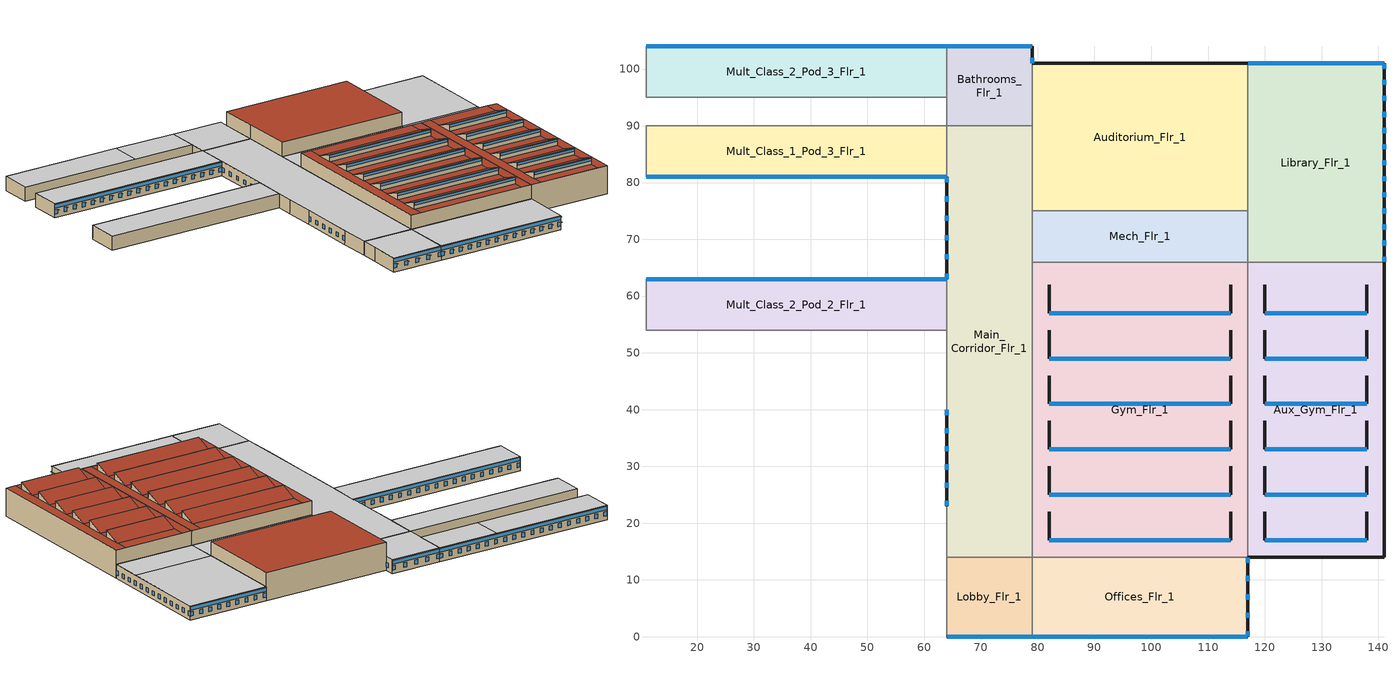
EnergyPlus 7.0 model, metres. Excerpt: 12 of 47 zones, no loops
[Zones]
Mult_Class_2_Pod_2_Flr_1
 floor ground (Unheated - 8in Slab with Carpet_NR_Ext-slab): 11,63 64,63 64,54 11,54 z0
 wall outside (Mass_R-11.4 ci_Ext-wall): 64,63 11,63 z0:4
 wall to Corridor_Pod_2_Flr_1 (Standard_Int-Wall): 11,54 64,54 z0:4
 wall to Main_Corridor_Flr_1 (Standard_Int-Wall): 64,54 64,63 z0:4
 wall to Corner_Class_2_Pod_2_Flr_1 (Standard_Int-Wall): 11,63 11,54 z0:4
 window (std_window_UValue_3.237_SHGC_0.490_VT_0.622): 63.95,63 63.04,63 / 61.06,63 60.15,63 / 58.17,63 57.26,63 / 55.29,63 54.37,63 / 52.4,63 51.48,63 / 49.51,63 48.6,63 / 46.62,63 45.71,63 / 43.73,63 42.82,63 / 40.85,63 39.93,63 / 37.96,63 37.04,63 / 35.07,63 34.15,63 / 32.18,63 31.27,63 / 29.29,63 28.38,63 / 26.4,63 25.49,63 / 23.52,63 22.6,63 / 20.63,63 19.71,63 / 17.74,63 16.83,63 / 14.85,63 13.94,63 / 11.96,63 11.05,63 z1.1:2.32
 window (daylight_window_UValue_3.237_SHGC_0.490_VT_0.622): 63.95,63 11.05,63 z2.8:3.8
 ceiling to Mult_Class_2_Pod_2_Flr_2 (INT-FLOOR-UNDERSIDE): 11,54 64,54 64,63 11,63 z4
Mult_Class_1_Pod_3_Flr_1
 floor ground (Unheated - 8in Slab with Carpet_NR_Ext-slab): 11,90 64,90 64,81 11,81 z0
 wall outside (Mass_R-11.4 ci_Ext-wall): 11,81 64,81 z0:4
 wall to Main_Corridor_Flr_1 (Standard_Int-Wall): 64,81 64,90 z0:4
 wall to Corridor_Pod_3_Flr_1 (Standard_Int-Wall): 64,90 11,90 z0:4
 wall to Corner_Class_1_Pod_3_Flr_1 (Standard_Int-Wall): 11,90 11,81 z0:4
 window (std_window_UValue_3.237_SHGC_0.390_VT_0.495): 11.05,81 11.96,81 / 13.94,81 14.85,81 / 16.83,81 17.74,81 / 19.71,81 20.63,81 / 22.6,81 23.52,81 / 25.49,81 26.4,81 / 28.38,81 29.29,81 / 31.27,81 32.18,81 / 34.15,81 35.07,81 / 37.04,81 37.96,81 / 39.93,81 40.85,81 / 42.82,81 43.73,81 / 45.71,81 46.62,81 / 48.6,81 49.51,81 / 51.48,81 52.4,81 / 54.37,81 55.29,81 / 57.26,81 58.17,81 / 60.15,81 61.06,81 / 63.04,81 63.95,81 z1.1:2.32
 window (daylight_window_UValue_3.237_SHGC_0.390_VT_0.495): 11.05,81 63.95,81 z2.8:3.8
 ceiling to Mult_Class_1_Pod_3_Flr_2 (INT-FLOOR-UNDERSIDE): 11,81 64,81 64,90 11,90 z4
Mult_Class_2_Pod_3_Flr_1
 floor ground (Unheated - 8in Slab with Carpet_NR_Ext-slab): 11,104 64,104 64,95 11,95 z0
 wall outside (Mass_R-11.4 ci_Ext-wall): 64,104 11,104 z0:4
 wall to Corridor_Pod_3_Flr_1 (Standard_Int-Wall): 11,95 64,95 z0:4
 wall to Bathrooms_Flr_1 (Standard_Int-Wall): 64,95 64,104 z0:4
 wall to Corner_Class_2_Pod_3_Flr_1 (Standard_Int-Wall): 11,104 11,95 z0:4
 window (std_window_UValue_3.237_SHGC_0.490_VT_0.622): 63.95,104 63.04,104 / 61.06,104 60.15,104 / 58.17,104 57.26,104 / 55.29,104 54.37,104 / 52.4,104 51.48,104 / 49.51,104 48.6,104 / 46.62,104 45.71,104 / 43.73,104 42.82,104 / 40.85,104 39.93,104 / 37.96,104 37.04,104 / 35.07,104 34.15,104 / 32.18,104 31.27,104 / 29.29,104 28.38,104 / 26.4,104 25.49,104 / 23.52,104 22.6,104 / 20.63,104 19.71,104 / 17.74,104 16.83,104 / 14.85,104 13.94,104 / 11.96,104 11.05,104 z1.1:2.32
 window (daylight_window_UValue_3.237_SHGC_0.490_VT_0.622): 63.95,104 11.05,104 z2.8:3.8
 ceiling to Art_Class_Flr_2 (INT-FLOOR-UNDERSIDE): 46,95 64,95 64,104 46,104 z4
 ceiling to Mult_Class_2_Pod_3_Flr_2 (INT-FLOOR-UNDERSIDE): 11,95 46,95 46,104 11,104 z4
Main_Corridor_Flr_1
 floor ground (Unheated - 8in Slab with Carpet_NR_Ext-slab): 64,90 79,90 79,14 64,14 z0
 wall outside (Mass_R-11.4 ci_Ext-wall): 64,81 64,63 / 64,40 64,23 z0:4
 wall to Lobby_Flr_1 (Standard_Int-Wall): 64,14 79,14 z0:4
 wall to Gym_Flr_1 (Standard_Int-Wall): 79,14 79,66 z0:4
 wall to Mech_Flr_1 (Standard_Int-Wall): 79,66 79,75 z0:4
 wall to Auditorium_Flr_1 (Standard_Int-Wall): 79,75 79,90 z0:4
 wall to Bathrooms_Flr_1 (Standard_Int-Wall): 79,90 64,90 z0:4
 wall to Corridor_Pod_2_Flr_1 (Standard_Int-Wall): 64,54 64,49 z0:4
 wall to Mult_Class_1_Pod_2_Flr_1 (Standard_Int-Wall): 64,49 64,40 z0:4
 wall to Mult_Class_2_Pod_1_Flr_1 (Standard_Int-Wall): 64,23 64,14 z0:4
 window (std_window_UValue_3.237_SHGC_0.390_VT_0.495_west): 64,80.95 64,80.04 / 64,77.55 64,76.64 / 64,74.16 64,73.24 / 64,70.76 64,69.84 / 64,67.36 64,66.45 / 64,63.96 64,63.05 / 64,39.95 64,39.04 / 64,36.75 64,35.84 / 64,33.56 64,32.64 / 64,30.36 64,29.44 / 64,27.16 64,26.25 / 64,23.96 64,23.05 z1.1:2.32
 ceiling to Main_Corridor_Flr_2 (INT-FLOOR-UNDERSIDE): 64,14 79,14 79,90 64,90 z4
Lobby_Flr_1
 floor ground (Unheated - 8in Slab with Carpet_NR_Ext-slab): 64,14 79,14 79,0 64,0 z0
 wall outside (Mass_R-11.4 ci_Ext-wall): 64,0 79,0 z0:4
 wall to Offices_Flr_1 (Standard_Int-Wall): 79,0 79,14 z0:4
 wall to Corridor_Pod_1_Flr_1 (Standard_Int-Wall): 64,14 64,9 z0:4
 wall to Mult_Class_1_Pod_1_Flr_1 (Standard_Int-Wall): 64,9 64,0 z0:4
 window (std_window_UValue_3.237_SHGC_0.390_VT_0.495): 64.05,0 64.96,0 / 67.55,0 68.46,0 / 71.04,0 71.96,0 / 74.54,0 75.45,0 / 78.04,0 78.95,0 z1.1:2.32
 window (daylight_window_UValue_3.237_SHGC_0.390_VT_0.495): 64.05,0 78.95,0 z2.79:3.8
 ceiling to Lobby_Flr_2 (INT-FLOOR-UNDERSIDE): 64,0 79,0 79,14 64,14 z4
Bathrooms_Flr_1
 floor ground (Unheated - 8in Slab with Carpet_NR_Ext-slab): 64,104 79,104 79,90 64,90 z0
 wall outside (Mass_R-11.4 ci_Ext-wall): 79,101 79,104 64,104 z0:4
 wall to Auditorium_Flr_1 (Standard_Int-Wall): 79,90 79,101 z0:4
 wall to Corridor_Pod_3_Flr_1 (Standard_Int-Wall): 64,95 64,90 z0:4
 window (std_window_UValue_3.237_SHGC_0.390_VT_0.495_east): 79,101.05 79,101.96 z1.1:2.32
 window (std_window_UValue_3.237_SHGC_0.490_VT_0.622): 78.95,104 78.04,104 / 75.45,104 74.54,104 / 71.96,104 71.04,104 / 68.46,104 67.55,104 / 64.96,104 64.05,104 z1.1:2.32
 window (daylight_window_UValue_3.237_SHGC_0.490_VT_0.622): 78.95,104 64.05,104 z2.79:3.8
 ceiling to Bathrooms_Flr_2 (INT-FLOOR-UNDERSIDE): 64,90 79,90 79,104 64,104 z4
Offices_Flr_1
 floor ground (Unheated - 8in Slab with Carpet_NR_Ext-slab): 79,14 117,14 117,0 79,0 z0
 wall outside (Mass_R-11.4 ci_Ext-wall): 79,0 117,0 117,14 z0:4
 wall to Gym_Flr_1 (Standard_Int-Wall): 117,14 79,14 z0:4
 window (std_window_UValue_3.237_SHGC_0.390_VT_0.495): 79.05,0 79.96,0 / 81.89,0 82.81,0 / 84.74,0 85.65,0 / 87.59,0 88.5,0 / 90.43,0 91.34,0 / 93.28,0 94.19,0 / 96.12,0 97.03,0 / 98.97,0 99.88,0 / 101.81,0 102.72,0 / 104.66,0 105.57,0 / 107.5,0 108.41,0 / 110.35,0 111.26,0 / 113.19,0 114.1,0 / 116.04,0 116.95,0 z1.1:2.32
 window (daylight_window_UValue_3.237_SHGC_0.390_VT_0.495): 79.05,0 116.95,0 z2.8:3.8
 window (std_window_UValue_3.237_SHGC_0.390_VT_0.495_east): 117,0.05 117,0.96 / 117,3.3 117,4.21 / 117,6.54 117,7.46 / 117,9.79 117,10.7 / 117,13.04 117,13.95 z1.1:2.32
 ceiling to Offices_Flr_2 (INT-FLOOR-UNDERSIDE): 79,0 117,0 117,14 79,14 z4
Library_Flr_1
 floor ground (Unheated - 8in Slab with Carpet_NR_Ext-slab): 117,101 141,101 141,66 117,66 z0
 wall outside (Mass_R-11.4 ci_Ext-wall): 141,66 141,101 117,101 z0:4
 wall to Aux_Gym_Flr_1 (Standard_Int-Wall): 117,66 141,66 z0:4
 wall to Mech_Flr_1 (Standard_Int-Wall): 117,75 117,66 z0:4
 wall to Auditorium_Flr_1 (Standard_Int-Wall): 117,101 117,75 z0:4
 window (std_window_UValue_3.237_SHGC_0.390_VT_0.495_east): 141,66.05 141,66.96 / 141,68.88 141,69.8 / 141,71.71 141,72.63 / 141,74.55 141,75.46 / 141,77.38 141,78.29 / 141,80.21 141,81.13 / 141,83.04 141,83.96 / 141,85.87 141,86.79 / 141,88.71 141,89.62 / 141,91.54 141,92.45 / 141,94.37 141,95.29 / 141,97.2 141,98.12 / 141,100.04 141,100.95 z1.1:2.32
 window (std_window_UValue_3.237_SHGC_0.490_VT_0.622): 140.95,101 140.04,101 / 138.08,101 137.16,101 / 135.2,101 134.29,101 / 132.33,101 131.42,101 / 129.46,101 128.54,101 / 126.58,101 125.67,101 / 123.71,101 122.8,101 / 120.84,101 119.92,101 / 117.96,101 117.05,101 z1.1:2.32
 window (daylight_window_UValue_3.237_SHGC_0.490_VT_0.622): 140.95,101 117.05,101 z2.8:3.8
 ceiling to Kitchen_Flr_2 (INT-FLOOR-UNDERSIDE): 117,66 141,66 141,75 117,75 z4
 ceiling to Cafeteria_Flr_2 (INT-FLOOR-UNDERSIDE): 117,75 141,75 141,101 117,101 z4
Mech_Flr_1
 floor ground (Unheated - 8in Slab with Carpet_NR_Ext-slab): 79,75 117,75 117,66 79,66 z0
 wall to Gym_Flr_1 (Standard_Int-Wall): 79,66 117,66 z0:4
 wall to Auditorium_Flr_1 (Standard_Int-Wall): 117,75 79,75 z0:4
 ceiling to Mech_Flr_2 (INT-FLOOR-UNDERSIDE): 79,66 117,66 117,75 79,75 z4
Gym_Flr_1
 floor ground (Unheated - 8in Slab with Carpet_NR_Ext-slab): 79,66 117,66 117,14 79,14 z0
 wall outside (Mass_R-11.4 ci_Ext-wall): 82,17 114,17 / 82,25 114,25 / 82,33 114,33 / 82,41 114,41 / 82,49 114,49 / 82,57 114,57 z8:10; 114,17,10 114,17,8 114,22,8; 82,22,8 82,17,8 82,17,10; 114,25,10 114,25,8 114,30,8; 82,30,8 82,25,8 82,25,10; 114,33,10 114,33,8 114,38,8; 82,38,8 82,33,8 82,33,10; 114,41,10 114,41,8 114,46,8; 82,46,8 82,41,8 82,41,10; 114,49,10 114,49,8 114,54,8; 82,54,8 82,49,8 82,49,10; 114,57,10 114,57,8 114,62,8; 82,62,8 82,57,8 82,57,10
 wall to Aux_Gym_Flr_1 (Standard_Int-Wall): 117,14 117,66 z0:8
 wall to Offices_Flr_2 (Standard_Int-Wall): 79,14 117,14 z4:8
 wall to Mech_Flr_2 (Standard_Int-Wall): 117,66 79,66 z4:8
 wall to Main_Corridor_Flr_2 (Standard_Int-Wall): 79,66 79,14 z4:8
 window (std_window_UValue_3.237_SHGC_0.390_VT_0.495): 82.05,17 113.95,17 / 82.05,25 113.95,25 / 82.05,33 113.95,33 / 82.05,41 113.95,41 / 82.05,49 113.95,49 / 82.05,57 113.95,57 z9.1:9.8
 roof outside (IEAD_R-25 ci_Roof): 114,66 114,14 117,14 117,66 z8; 79,66 79,14 82,14 82,66 z8; 82,17 82,14 114,14 114,17 z8; 82,25 82,22 114,22 114,25 z8; 82,33 82,30 114,30 114,33 z8; 82,41 82,38 114,38 114,41 z8; 82,49 82,46 114,46 114,49 z8; 82,57 82,54 114,54 114,57 z8; 82,66 82,62 114,62 114,66 z8; 114,17,10 114,22,8 82,22,8 82,17,10; 114,25,10 114,30,8 82,30,8 82,25,10; 114,33,10 114,38,8 82,38,8 82,33,10; 114,41,10 114,46,8 82,46,8 82,41,10; 114,49,10 114,54,8 82,54,8 82,49,10; 114,57,10 114,62,8 82,62,8 82,57,10
Aux_Gym_Flr_1
 floor ground (Unheated - 8in Slab with Carpet_NR_Ext-slab): 117,66 141,66 141,14 117,14 z0
 wall outside (Mass_R-11.4 ci_Ext-wall): 117,14 141,14 141,66 z0:8; 120,17 138,17 / 120,25 138,25 / 120,33 138,33 / 120,41 138,41 / 120,49 138,49 / 120,57 138,57 z8:10; 138,17,10 138,17,8 138,22,8; 120,22,8 120,17,8 120,17,10; 138,25,10 138,25,8 138,30,8; 120,30,8 120,25,8 120,25,10; 138,33,10 138,33,8 138,38,8; 120,38,8 120,33,8 120,33,10; 138,41,10 138,41,8 138,46,8; 120,46,8 120,41,8 120,41,10; 138,49,10 138,49,8 138,54,8; 120,54,8 120,49,8 120,49,10; 138,57,10 138,57,8 138,62,8; 120,62,8 120,57,8 120,57,10
 wall to Kitchen_Flr_2 (Standard_Int-Wall): 141,66 117,66 z4:8
 window (std_window_UValue_3.237_SHGC_0.390_VT_0.495): 120.05,17 137.95,17 / 120.05,25 137.95,25 / 120.05,33 137.95,33 / 120.05,41 137.95,41 / 120.05,49 137.95,49 / 120.05,57 137.95,57 z9.1:9.8
 roof outside (IEAD_R-25 ci_Roof): 138,66 138,14 141,14 141,66 z8; 117,66 117,14 120,14 120,66 z8; 120,17 120,14 138,14 138,17 z8; 120,25 120,22 138,22 138,25 z8; 120,33 120,30 138,30 138,33 z8; 120,41 120,38 138,38 138,41 z8; 120,49 120,46 138,46 138,49 z8; 120,57 120,54 138,54 138,57 z8; 120,66 120,62 138,62 138,66 z8; 138,17,10 138,22,8 120,22,8 120,17,10; 138,25,10 138,30,8 120,30,8 120,25,10; 138,33,10 138,38,8 120,38,8 120,33,10; 138,41,10 138,46,8 120,46,8 120,41,10; 138,49,10 138,54,8 120,54,8 120,49,10; 138,57,10 138,62,8 120,62,8 120,57,10
Auditorium_Flr_1
 floor ground (Unheated - 8in Slab with Carpet_NR_Ext-slab): 79,101 117,101 117,75 79,75 z0
 wall outside (Mass_R-11.4 ci_Ext-wall): 117,101 79,101 z0:8
 wall to Mech_Flr_2 (Standard_Int-Wall): 79,75 117,75 z4:8
 wall to Cafeteria_Flr_2 (Standard_Int-Wall): 117,75 117,101 z4:8
 wall to Bathrooms_Flr_2 (Standard_Int-Wall): 79,101 79,90 z4:8
 wall to Main_Corridor_Flr_2 (Standard_Int-Wall): 79,90 79,75 z4:8
 roof outside (IEAD_R-25 ci_Roof): 79,75 117,75 117,101 79,101 z8
shading: 11.05,80.39 11.05,81 11.96,81 11.96,80.39 z2.32; 13.94,80.39 13.94,81 14.85,81 14.85,80.39 z2.32; 16.83,80.39 16.83,81 17.74,81 17.74,80.39 z2.32; 19.71,80.39 19.71,81 20.63,81 20.63,80.39 z2.32; 22.6,80.39 22.6,81 23.52,81 23.52,80.39 z2.32; 25.49,80.39 25.49,81 26.4,81 26.4,80.39 z2.32; 28.38,80.39 28.38,81 29.29,81 29.29,80.39 z2.32; 31.27,80.39 31.27,81 32.18,81 32.18,80.39 z2.32; 34.15,80.39 34.15,81 35.07,81 35.07,80.39 z2.32; 37.04,80.39 37.04,81 37.96,81 37.96,80.39 z2.32; 39.93,80.39 39.93,81 40.85,81 40.85,80.39 z2.32; 42.82,80.39 42.82,81 43.73,81 43.73,80.39 z2.32; 45.71,80.39 45.71,81 46.62,81 46.62,80.39 z2.32; 48.6,80.39 48.6,81 49.51,81 49.51,80.39 z2.32; 51.48,80.39 51.48,81 52.4,81 52.4,80.39 z2.32; 54.37,80.39 54.37,81 55.29,81 55.29,80.39 z2.32; 57.26,80.39 57.26,81 58.17,81 58.17,80.39 z2.32; 60.15,80.39 60.15,81 61.06,81 61.06,80.39 z2.32; 63.04,80.39 63.04,81 63.95,81 63.95,80.39 z2.32; 11.05,80.5 11.05,81 63.95,81 63.95,80.5 z3.8; 64.05,-0.61 64.05,0 64.96,0 64.96,-0.61 z2.32; 67.55,-0.61 67.55,0 68.46,0 68.46,-0.61 z2.32; 71.04,-0.61 71.04,0 71.96,0 71.96,-0.61 z2.32; 74.54,-0.61 74.54,0 75.45,0 75.45,-0.61 z2.32; 78.04,-0.61 78.04,0 78.95,0 78.95,-0.61 z2.32; 64.05,-0.5 64.05,0 78.95,0 78.95,-0.5 z3.8; 79.05,-0.61 79.05,0 79.96,0 79.96,-0.61 z2.32; 81.89,-0.61 81.89,0 82.81,0 82.81,-0.61 z2.32; 84.74,-0.61 84.74,0 85.65,0 85.65,-0.61 z2.32; 87.59,-0.61 87.59,0 88.5,0 88.5,-0.61 z2.32; 90.43,-0.61 90.43,0 91.34,0 91.34,-0.61 z2.32; 93.28,-0.61 93.28,0 94.19,0 94.19,-0.61 z2.32; 96.12,-0.61 96.12,0 97.03,0 97.03,-0.61 z2.32; 98.97,-0.61 98.97,0 99.88,0 99.88,-0.61 z2.32; 101.81,-0.61 101.81,0 102.72,0 102.72,-0.61 z2.32; 104.66,-0.61 104.66,0 105.57,0 105.57,-0.61 z2.32; 107.5,-0.61 107.5,0 108.41,0 108.41,-0.61 z2.32; 110.35,-0.61 110.35,0 111.26,0 111.26,-0.61 z2.32; 113.19,-0.61 113.19,0 114.1,0 114.1,-0.61 z2.32; 116.04,-0.61 116.04,0 116.95,0 116.95,-0.61 z2.32; 79.05,-0.5 79.05,0 116.95,0 116.95,-0.5 z3.8; 82.05,16.65 82.05,17 113.95,17 113.95,16.65 z9.8; 82.05,24.65 82.05,25 113.95,25 113.95,24.65 z9.8; 82.05,32.65 82.05,33 113.95,33 113.95,32.65 z9.8; 82.05,40.65 82.05,41 113.95,41 113.95,40.65 z9.8; 82.05,48.65 82.05,49 113.95,49 113.95,48.65 z9.8; 82.05,56.65 82.05,57 113.95,57 113.95,56.65 z9.8; 120.05,16.65 120.05,17 137.95,17 137.95,16.65 z9.8; 120.05,24.65 120.05,25 137.95,25 137.95,24.65 z9.8; 120.05,32.65 120.05,33 137.95,33 137.95,32.65 z9.8; 120.05,40.65 120.05,41 137.95,41 137.95,40.65 z9.8; 120.05,48.65 120.05,49 137.95,49 137.95,48.65 z9.8; 120.05,56.65 120.05,57 137.95,57 137.95,56.65 z9.8
[Building]
Secondary School Low-Energy Heat Pump: North Axis=0; Terrain=City; Loads Convergence Tolerance Value=0.04; Temperature Convergence Tolerance Value=0.2; Solar Distribution=FullExterior; Maximum Number of Warmup Days=25; Minimum Number of Warmup Days=6
[Site:Location]
USA CA-SAN FRANCISCO: Latitude {deg}=37.62; Longitude {deg}=-122.37; Time Zone {hr}=-8; Elevation {m}=5
[Site:GroundTemperature:BuildingSurface]
19.905, 19.922, 19.91, 19.932, 19.949, 20.038, 20.327, 20.062, 20.443, 20.088, 19.986, 19.948
[Site:WaterMainsTemperature]
Calculation Method=CORRELATION; Annual Average Outdoor Air Temperature {C}=13.08; Maximum Difference In Monthly Average Outdoor Air Temperatures {deltaC}=8
[SizingPeriod:DesignDay] Barometric Pressure {Pa}=101265; Rain {0-no,1-yes}=0; Snow on ground {0-no,1-yes}=0; Day of Month=21; Daylight Savings Time Indicator=0; Humidity Indicating Type=WetBulb
Name | Maximum Dry-Bulb Temperature {C} | Daily Temp Range {C} | Humidity Indicating Conditions at Maximum Dry-Bulb | Wind Speed {m/s} design conditions vs. traditional 6.71 m/s (15 mph) | Wind Direction {Degrees; N=0, S=180} | Clearness {0.0 to 1.1} | Month | Day Type | Wind Speed {m/s} design conditions vs. traditional 3.35 m/s (7mph)
SAN_FRANCISCO Ann Htg 99.6% Condns DB | 3.2 | 0 | 3.2 | 2.4 | 140 | 0 | 1 | WinterDesignDay
SAN_FRANCISCO Ann Clg .4% Condns DB=>MWB | 28.3 | 9 | 17.2 |  | 310 | 1 | 9 | SummerDesignDay | 5.8
SAN_FRANCISCO Ann Clg .4% Condns WB=>MDB | 25.7 | 9 | 18.4 |  | 310 | 1 | 9 | SummerDesignDay | 5.8
[WindowMaterial:SimpleGlazingSystem] U-Factor=1.931
Name | Solar Heat Gain Coefficient | Visible Transmittance
SOUTH | 0.75 | 0.75
EAST; WEST | 0.25 | 0.25
NORTH | 0.62 | 0.62
[Material] Thermal Absorptance=0.9
Name | Roughness | Thickness | Conductivity | Density | Specific Heat | Solar Absorptance | Visible Absorptance | Thickness {m} | Conductivity {W/m-K} | Density {kg/m3} | Specific Heat {J/kg-K}
Roof Membrane | VeryRough | 0.0095 | 0.16 | 1121.29 | 1460 | 0.7 | 0.7
Roof Insulation [31] | MediumRough | 0.2095 | 0.049 | 265 | 836.8 | 0.7 | 0.7
Metal Decking | MediumSmooth | 0.0015 | 45.006 | 7680 | 418.4 | 0.7 | 0.3
GP01 1/2 GYPSUM | Smooth | 0.0127 | 0.16 | 800 | 1090 | 0.7 | 0.5
1IN Stucco | Smooth | 0.0253 | 0.6918 | 1858 | 837 | 0.92 | 0.92
8IN Concrete HW | MediumRough | 0.2033 | 1.7296 | 2243 | 837 | 0.65 | 0.65
Wall Insulation [8] | MediumRough | 0.0679 | 0.0432 | 91 | 837 | 0.5 | 0.5
1/2IN Gypsum | Smooth | 0.0127 | 0.16 | 784.9 | 830 | 0.92 | 0.92
MAT-CC05 8 HW CONCRETE | Rough | 0.2032 | 1.311 | 2240 | 836.8 | 0.7 | 0.7
Std Wood 6inch | MediumSmooth |  |  |  |  | 0.7 | 0.7 | 0.15 | 0.12 | 540 | 1210
Std MAT-CC05 4 MW CONCRETE | Rough |  |  |  |  | 0.7 | 0.2 | 0.1 | 0.858 | 1968 | 836.8
[Material:NoMass] Roughness=VeryRough; Thermal Absorptance=0.9; Solar Absorptance=0.7; Visible Absorptance=0.8
Name | Thermal Resistance {(m2-K)/W} | Thermal Resistance {m2-K/W}
CP02 CARPET PAD | 0.2165
Std CP02 CARPET PAD |  | 0.21648
[Construction]
std_window_UValue_3.237_SHGC_0.390_VT_0.495; daylight_window_UValue_3.237_SHGC_0.390_VT_0.495: SOUTH
std_window_UValue_3.237_SHGC_0.390_VT_0.495_east: EAST
std_window_UValue_3.237_SHGC_0.490_VT_0.622; daylight_window_UValue_3.237_SHGC_0.490_VT_0.622: NORTH
std_window_UValue_3.237_SHGC_0.390_VT_0.495_west: WEST
IEAD_R-25 ci_Roof: Roof Membrane, Roof Insulation [31], Metal Decking
Standard_Int-Wall: GP01 1/2 GYPSUM, GP01 1/2 GYPSUM
Mass_R-11.4 ci_Ext-wall: 1IN Stucco, 8IN Concrete HW, Wall Insulation [8], 1/2IN Gypsum
Unheated - 8in Slab with Carpet_NR_Ext-slab: MAT-CC05 8 HW CONCRETE, CP02 CARPET PAD
InteriorFurnishings: Std Wood 6inch
INT-FLOOR-UNDERSIDE: Std CP02 CARPET PAD, Std MAT-CC05 4 MW CONCRETE
[Zone] Type=1; Multiplier=1; Floor Area {m2}=AutoCalculate; Part of Total Floor Area=Yes
Name | Ceiling Height {m} | Volume {m3}
Mult_Class_2_Pod_2_Flr_1; Mult_Class_1_Pod_3_Flr_1; Mult_Class_2_Pod_3_Flr_1 | 4 | 1908
Main_Corridor_Flr_1 | 4 | 4560
Lobby_Flr_1; Bathrooms_Flr_1 | 4 | 840
Offices_Flr_1 | 4 | 2128
Library_Flr_1 | 4 | 3360
Mech_Flr_1 | 4 | 1368
Gym_Flr_1 | 8.75 | 16768
Aux_Gym_Flr_1 | 8.75 | 10524
Auditorium_Flr_1 | 8 | 7904
[InternalMass] Construction=InteriorFurnishings
Name | Zone | Surface Area
Mult_Class_2_Pod_2_Flr_1 Internal Mass | Mult_Class_2_Pod_2_Flr_1 | 954
Mult_Class_1_Pod_3_Flr_1 Internal Mass | Mult_Class_1_Pod_3_Flr_1 | 954
Mult_Class_2_Pod_3_Flr_1 Internal Mass | Mult_Class_2_Pod_3_Flr_1 | 954
Main_Corridor_Flr_1 Internal Mass | Main_Corridor_Flr_1 | 2280
Lobby_Flr_1 Internal Mass | Lobby_Flr_1 | 420
Bathrooms_Flr_1 Internal Mass | Bathrooms_Flr_1 | 420
Offices_Flr_1 Internal Mass | Offices_Flr_1 | 1064
Library_Flr_1 Internal Mass | Library_Flr_1 | 1680
Mech_Flr_1 Internal Mass | Mech_Flr_1 | 684
Gym_Flr_1 Internal Mass | Gym_Flr_1 | 3952
Aux_Gym_Flr_1 Internal Mass | Aux_Gym_Flr_1 | 2496
Auditorium_Flr_1 Internal Mass | Auditorium_Flr_1 | 1976
[ZoneInfiltration:DesignFlowRate] Design Volume Flow Rate Calculation Method=Flow/ExteriorWallArea; Flow per Exterior Surface Area {m3/s/m2}=0.000302; Constant Term Coefficient=1; Temperature Term Coefficient=0; Velocity Term Coefficient=0; Velocity Squared Term Coefficient=0
Name | Zone | Schedule
Mult_Class_2_Pod_2_Flr_1_Infiltration | Mult_Class_2_Pod_2_Flr_1 | INFIL_SCH
Mult_Class_1_Pod_3_Flr_1_Infiltration | Mult_Class_1_Pod_3_Flr_1 | INFIL_SCH
Mult_Class_2_Pod_3_Flr_1_Infiltration | Mult_Class_2_Pod_3_Flr_1 | INFIL_SCH
Main_Corridor_Flr_1_Infiltration | Main_Corridor_Flr_1 | INFIL_SCH
Lobby_Flr_1_Infiltration | Lobby_Flr_1 | INFIL_SCH
Bathrooms_Flr_1_Infiltration | Bathrooms_Flr_1 | INFIL_SCH
Offices_Flr_1_Infiltration | Offices_Flr_1 | INFIL_SCH
Library_Flr_1_Infiltration | Library_Flr_1 | INFIL_SCH
Aux_Gym_Flr_1_Infiltration | Aux_Gym_Flr_1 | GymAud_Infil_Sch
Auditorium_Flr_1_Infiltration | Auditorium_Flr_1 | GymAud_Infil_Sch
[People] Number of People Calculation Method=People; Fraction Radiant=0.3; User Specified Sensible Fraction=AUTOCALCULATE; Activity Level Schedule=ACTIVITY_SCH; Carbon Dioxide Generation Rate {m3/s-W}=3.82E-8; Enable ASHRAE 55 Comfort Warnings=No; MRT Calculation=ZoneAveraged; Work Efficiency Schedule=WORK_EFF_SCH; Clothing Schedule=CLOTHING_SCH; Air Velocity Schedule=AIR_VELO_SCH; Thermal Comfort Report=FANGER
Name | Zone | Schedule | Number of People
Mult_Class_2_Pod_2_Flr_1 People | Mult_Class_2_Pod_2_Flr_1 | Bldg_Occ_Sch | 166.95
Mult_Class_1_Pod_3_Flr_1 People | Mult_Class_1_Pod_3_Flr_1 | Bldg_Occ_Sch | 166.95
Mult_Class_2_Pod_3_Flr_1 People | Mult_Class_2_Pod_3_Flr_1 | Bldg_Occ_Sch | 166.95
Offices_Flr_1 People | Offices_Flr_1 | Off_Occ_Sch | 26.6
Library_Flr_1 People | Library_Flr_1 | Lib_Occ_Sch | 210
Gym_Flr_1 People | Gym_Flr_1 | Gym_Occ_Sch | 1976
Aux_Gym_Flr_1 People | Aux_Gym_Flr_1 | Aux_Gym_Occ_Sch | 1248
Auditorium_Flr_1 People | Auditorium_Flr_1 | Aud_Occ_Sch | 345.8
[Lights] Design Level Calculation Method=LightingLevel; Return Air Fraction=0; Fraction Radiant=0.37; Fraction Visible=0.2; Fraction Replaceable=1; Return Air Fraction is Calculated from Plenum Temperature=No
Name | Zone | Schedule | Design Level {W}
Mult_Class_2_Pod_2_Flr_1_Lights | Mult_Class_2_Pod_2_Flr_1 | Mult_Class_2_Pod_2_Flr_1_North_Class | 4106.97
Mult_Class_1_Pod_3_Flr_1_Lights | Mult_Class_1_Pod_3_Flr_1 | Mult_Class_1_Pod_3_Flr_1_South_Class | 4106.97
Mult_Class_2_Pod_3_Flr_1_Lights | Mult_Class_2_Pod_3_Flr_1 | Mult_Class_2_Pod_3_Flr_1_North_Class | 4106.97
Main_Corridor_Flr_1_Lights | Main_Corridor_Flr_1 | Bldg_Light_Sch | 4913.4
Lobby_Flr_1_Lights | Lobby_Flr_1 | Bldg_Light_Sch | 1581.3
Bathrooms_Flr_1_Lights | Bathrooms_Flr_1 | Bldg_Light_Sch | 1129.8
Offices_Flr_1_Lights | Offices_Flr_1 | Offices_Flr_1_Office | 3436.72
Library_Flr_1_Lights | Library_Flr_1 | Bldg_Light_Sch | 7232.4
Mech_Flr_1_Lights | Mech_Flr_1 | Bldg_Light_Sch | 1474.02
Gym_Flr_1_Lights | Gym_Flr_1 | Gym_Flr_1_Gym | 21261.8
Aux_Gym_Flr_1_Lights | Aux_Gym_Flr_1 | Aux_Gym_Flr_1_Gym | 13428.5
Auditorium_Flr_1_Lights | Auditorium_Flr_1 | Bldg_Light_Sch | 5315.44
[ElectricEquipment] Design Level Calculation Method=EquipmentLevel; Fraction Latent=0; Fraction Radiant=0.5; Fraction Lost=0
Name | Zone | Schedule | Design Level {W}
Mult_Class_2_Pod_2_Flr_1_PlugMisc_Equip | Mult_Class_2_Pod_2_Flr_1 | Bldg_Equip_Sch | 2771.37
Mult_Class_1_Pod_3_Flr_1_PlugMisc_Equip | Mult_Class_1_Pod_3_Flr_1 | Bldg_Equip_Sch | 2771.37
Mult_Class_2_Pod_3_Flr_1_PlugMisc_Equip | Mult_Class_2_Pod_3_Flr_1 | Bldg_Equip_Sch | 2771.37
Main_Corridor_Flr_1_PlugMisc_Equip | Main_Corridor_Flr_1 | Bldg_Equip_Sch | 1470.6
Lobby_Flr_1_PlugMisc_Equip | Lobby_Flr_1 | Bldg_Equip_Sch | 541.8
Bathrooms_Flr_1_PlugMisc_Equip | Bathrooms_Flr_1 | Bldg_Equip_Sch | 541.8
Offices_Flr_1_PlugMisc_Equip | Offices_Flr_1 | Bldg_Equip_Sch | 3436.72
Library_Flr_1_PlugMisc_Equip | Library_Flr_1 | Bldg_Equip_Sch | 4880.4
Mech_Flr_1_PlugMisc_Equip | Mech_Flr_1 | Bldg_Equip_Sch | 882.36
Mech_Flr_1_Elevators_Equip | Mech_Flr_1 | Elevator_Sch | 32109.9
Gym_Flr_1_PlugMisc_Equip | Gym_Flr_1 | Bldg_Equip_Sch | 2549.04
Aux_Gym_Flr_1_PlugMisc_Equip | Aux_Gym_Flr_1 | Bldg_Equip_Sch | 1609.92
Auditorium_Flr_1_PlugMisc_Equip | Auditorium_Flr_1 | Bldg_Equip_Sch | 1274.52
[GroundHeatExchanger:Vertical]
CondenserLoop Ground Source Heat Exchanger: Maximum Flow Rate {m3/s}=0.097; Number of Bore Holes=280; Bore Hole Length {m}=91.44; Bore Hole Radius {m}=0.1524; Ground Thermal Conductivity {W/m-K}=1.731; Ground Thermal Heat Capacity {J/m3-K}=2.16e+06; Ground Temperature {C}=10.6; Design Flow Rate {m3/s}=0.097; Grout Thermal Conductivity {W/m-K}=0.7443; Pipe Thermal Conductivity {W/m-K}=0.3895; Pipe Out Diameter {m}=0.03675; U-Tube Distance {m}=0.0189; Pipe Thickness {m}=0.005; Maximum Length of Simulation=1; G-Function Reference Ratio=0.00167; Number of Data Pairs of the G Function=76; G-Function Ln(T/Ts) Value 1=-15.1673; G-Function G Value 1=-2.01617; G-Function Ln(T/Ts) Value 2=-15.0312; G-Function G Value 2=-1.97863; G-Function Ln(T/Ts) Value 3=-14.8951; G-Function G Value 3=-1.93849; G-Function Ln(T/Ts) Value 4=-14.7591; G-Function G Value 4=-1.89552; G-Function Ln(T/Ts) Value 5=-14.623; G-Function G Value 5=-1.84949; G-Function Ln(T/Ts) Value 6=-14.4869; G-Function G Value 6=-1.80024; G-Function Ln(T/Ts) Value 7=-14.3509; G-Function G Value 7=-1.74763; G-Function Ln(T/Ts) Value 8=-14.2148; G-Function G Value 8=-1.69151; G-Function Ln(T/Ts) Value 9=-14.0787; G-Function G Value 9=-1.63179; G-Function Ln(T/Ts) Value 10=-13.9427; G-Function G Value 10=-1.5684; G-Function Ln(T/Ts) Value 11=-13.8066; G-Function G Value 11=-1.50129; G-Function Ln(T/Ts) Value 12=-13.6705; G-Function G Value 12=-1.43042; G-Function Ln(T/Ts) Value 13=-13.5345; G-Function G Value 13=-1.35581; G-Function Ln(T/Ts) Value 14=-13.3984; G-Function G Value 14=-1.27749; G-Function Ln(T/Ts) Value 15=-13.2623; G-Function G Value 15=-1.19552; G-Function Ln(T/Ts) Value 16=-13.1263; G-Function G Value 16=-1.10999; G-Function Ln(T/Ts) Value 17=-12.9902; G-Function G Value 17=-1.02103; G-Function Ln(T/Ts) Value 18=-12.8541; G-Function G Value 18=-0.928782; G-Function Ln(T/Ts) Value 19=-12.7181; G-Function G Value 19=-0.833431; G-Function Ln(T/Ts) Value 20=-12.582; G-Function G Value 20=-0.735192; G-Function Ln(T/Ts) Value 21=-12.4459; G-Function G Value 21=-0.634321; G-Function Ln(T/Ts) Value 22=-12.3099; G-Function G Value 22=-0.531109; G-Function Ln(T/Ts) Value 23=-12.1738; G-Function G Value 23=-0.425889; G-Function Ln(T/Ts) Value 24=-12.0377; G-Function G Value 24=-0.319033; G-Function Ln(T/Ts) Value 25=-11.9017; G-Function G Value 25=-0.210948; G-Function Ln(T/Ts) Value 26=-11.7656; G-Function G Value 26=-0.102069; G-Function Ln(T/Ts) Value 27=-11.6295; G-Function G Value 27=0.00715032; G-Function Ln(T/Ts) Value 28=-11.4935; G-Function G Value 28=0.116253; G-Function Ln(T/Ts) Value 29=-11.3574; G-Function G Value 29=0.224791; G-Function Ln(T/Ts) Value 30=-11.2213; G-Function G Value 30=0.332344; G-Function Ln(T/Ts) Value 31=-11.0853; G-Function G Value 31=0.438531; G-Function Ln(T/Ts) Value 32=-10.9492; G-Function G Value 32=0.543027; G-Function Ln(T/Ts) Value 33=-10.8131; G-Function G Value 33=0.645568; G-Function Ln(T/Ts) Value 34=-10.6771; G-Function G Value 34=0.745956; G-Function Ln(T/Ts) Value 35=-10.541; G-Function G Value 35=0.844066; G-Function Ln(T/Ts) Value 36=-10.4049; G-Function G Value 36=0.939837; G-Function Ln(T/Ts) Value 37=-10.2689; G-Function G Value 37=1.03327; G-Function Ln(T/Ts) Value 38=-10.1328; G-Function G Value 38=1.12441; G-Function Ln(T/Ts) Value 39=-9.99674; G-Function G Value 39=1.21335; G-Function Ln(T/Ts) Value 40=-9.86067; G-Function G Value 40=1.30022; G-Function Ln(T/Ts) Value 41=-9.7246; G-Function G Value 41=1.38515; G-Function Ln(T/Ts) Value 42=-9.58854; G-Function G Value 42=1.46829; G-Function Ln(T/Ts) Value 43=-9.45247; G-Function G Value 43=1.5498; G-Function Ln(T/Ts) Value 44=-9.3164; G-Function G Value 44=1.62984; G-Function Ln(T/Ts) Value 45=-9.18033; G-Function G Value 45=1.70854; G-Function Ln(T/Ts) Value 46=-9.04427; G-Function G Value 46=1.78606; G-Function Ln(T/Ts) Value 47=-8.9082; G-Function G Value 47=1.8625; G-Function Ln(T/Ts) Value 48=-8.77213; G-Function G Value 48=1.938; G-Function Ln(T/Ts) Value 49=-8.63607; G-Function G Value 49=2.01266; G-Function Ln(T/Ts) Value 50=-8.5; G-Function G Value 50=2.16817; G-Function Ln(T/Ts) Value 51=-7.8; G-Function G Value 51=2.5067; G-Function Ln(T/Ts) Value 52=-7.2; G-Function G Value 52=2.80345; G-Function Ln(T/Ts) Value 53=-6.5; G-Function G Value 53=3.16326; G-Function Ln(T/Ts) Value 54=-5.9; G-Function G Value 54=3.54427; G-Function Ln(T/Ts) Value 55=-5.2; G-Function G Value 55=4.26622; G-Function Ln(T/Ts) Value 56=-4.5; G-Function G Value 56=5.62104; G-Function Ln(T/Ts) Value 57=-3.963; G-Function G Value 57=7.26046; G-Function Ln(T/Ts) Value 58=-3.27; G-Function G Value 58=11.1078; G-Function Ln(T/Ts) Value 59=-2.864; G-Function G Value 59=14.5375; G-Function Ln(T/Ts) Value 60=-2.577; G-Function G Value 60=17.64; G-Function Ln(T/Ts) Value 61=-2.171; G-Function G Value 61=23.0836; G-Function Ln(T/Ts) Value 62=-1.884; G-Function G Value 62=27.7675; G-Function Ln(T/Ts) Value 63=-1.191; G-Function G Value 63=41.464; G-Function Ln(T/Ts) Value 64=-0.497; G-Function G Value 64=57.5143; G-Function Ln(T/Ts) Value 65=-0.274; G-Function G Value 65=62.5047; G-Function Ln(T/Ts) Value 66=-0.051; G-Function G Value 66=67.2609; G-Function Ln(T/Ts) Value 67=0.196; G-Function G Value 67=72.0593; G-Function Ln(T/Ts) Value 68=0.419; G-Function G Value 68=75.9171; G-Function Ln(T/Ts) Value 69=0.642; G-Function G Value 69=79.2602; G-Function Ln(T/Ts) Value 70=0.873; G-Function G Value 70=82.1725; G-Function Ln(T/Ts) Value 71=1.112; G-Function G Value 71=84.6162; G-Function Ln(T/Ts) Value 72=1.335; G-Function G Value 72=86.4523; G-Function Ln(T/Ts) Value 73=1.679; G-Function G Value 73=88.4817; G-Function Ln(T/Ts) Value 74=2.028; G-Function G Value 74=89.8299; G-Function Ln(T/Ts) Value 75=2.275; G-Function G Value 75=90.4838; G-Function Ln(T/Ts) Value 76=3.003; G-Function G Value 76=91.607
[Exterior:Lights]
Exterior Facade Lighting: Schedule=Ext_Light_Sch; Design Level=18979.8; Control Option=AstronomicalClock
[Schedule:Compact]
Bldg_Light_Sch: Fraction, Through: 6/30, For: Weekdays, Until: 06:00, 0.2, Until: 07:00, 0.4, Until: 16:00, 0.9, Until: 19:00, 0.7, Until: 21:00, 0.5, Until: 24:00, 0.2, For: SummerDesignDay, Until: 24:00, 1, For: WinterDesignDay, Until: 24:00, 0, For: AllOtherDays, Until: 24:00, 0.2, Through: 9/1, For: Weekdays, Until: 08:00, 0.2, Until: 14:00, 0.5, Until: 24:00, 0.2, For: SummerDesignDay, Until: 24:00, 1, For: WinterDesignDay, Until: 24:00, 0, For: AllOtherDays, Until: 24:00, 0.2, Through: 12/31, For: Weekdays, Until: 06:00, 0.2, Until: 07:00, 0.4, Until: 16:00, 0.9, Until: 19:00, 0.7, Until: 21:00, 0.5, Until: 24:00, 0.2, For: SummerDesignDay, Until: 24:00, 1, For: WinterDesignDay, Until: 24:00, 0, For: AllOtherDays, Until: 24:00, 0.2
Bldg_Occ_Sch: Fraction, Through: 6/30, For: Weekdays, Until: 08:00, 0, Until: 09:00, 0.5, Until: 11:00, 0.45, Until: 13:00, 0.2, Until: 14:00, 0.45, Until: 17:00, 0.05, Until: 24:00, 0, For: SummerDesignDay, Until: 24:00, 1, For: AllOtherDays, Until: 24:00, 0, Through: 9/1, For: Weekdays, Until: 09:00, 0, Until: 13:00, 0.05, Until: 24:00, 0, For: SummerDesignDay, Until: 24:00, 1, For: AllOtherDays, Until: 24:00, 0, Through: 12/31, For: Weekdays, Until: 08:00, 0, Until: 09:00, 0.5, Until: 11:00, 0.45, Until: 13:00, 0.2, Until: 14:00, 0.45, Until: 17:00, 0.05, Until: 24:00, 0, For: SummerDesignDay, Until: 24:00, 1, For: AllOtherDays, Until: 24:00, 0
Gym_Occ_Sch: Fraction, Through: 6/30, For: Weekdays, Until: 09:00, 0, Until: 14:00, 0.02, Until: 21:00, 0.04, Until: 24:00, 0, For: SummerDesignDay, Until: 24:00, 1, For: AllOtherDays, Until: 24:00, 0, Through: 9/1, For: Weekdays, Until: 09:00, 0, Until: 15:00, 0.04, Until: 24:00, 0, For: SummerDesignDay, Until: 24:00, 1, For: AllOtherDays, Until: 24:00, 0, Through: 12/31, For: Weekdays, Until: 09:00, 0, Until: 14:00, 0.02, Until: 21:00, 0.04, Until: 24:00, 0, For: SummerDesignDay, Until: 24:00, 1, For: AllOtherDays, Until: 24:00, 0
Off_Occ_Sch: Fraction, Through: 6/30, For: Weekdays, Until: 07:00, 0, Until: 08:00, 0.4, Until: 17:00, 0.8, Until: 18:00, 0.15, Until: 24:00, 0, For: SummerDesignDay, Until: 24:00, 1, For: AllOtherDays, Until: 24:00, 0, Through: 9/1, For: Weekdays, Until: 08:00, 0, Until: 13:00, 0.4, Until: 24:00, 0, For: SummerDesignDay, Until: 24:00, 1, For: AllOtherDays, Until: 24:00, 0, Through: 12/31, For: Weekdays, Until: 07:00, 0, Until: 08:00, 0.4, Until: 17:00, 0.8, Until: 21:00, 0.15, Until: 24:00, 0, For: SummerDesignDay, Until: 24:00, 1, For: AllOtherDays, Until: 24:00, 0
Lib_Occ_Sch: Fraction, Through: 6/30, For: Weekdays, Until: 08:00, 0, Until: 09:00, 0.3, Until: 11:00, 0.6, Until: 13:00, 0.3, Until: 15:00, 0.6, Until: 17:00, 0.3, Until: 24:00, 0, For: SummerDesignDay, Until: 24:00, 1, For: AllOtherDays, Until: 24:00, 0, Through: 9/1, For: AllDays, Until: 24:00, 0, Through: 12/31, For: Weekdays, Until: 08:00, 0, Until: 09:00, 0.3, Until: 11:00, 0.6, Until: 13:00, 0.3, Until: 15:00, 0.6, Until: 17:00, 0.3, Until: 24:00, 0, For: SummerDesignDay, Until: 24:00, 1, For: AllOtherDays, Until: 24:00, 0
Aud_Occ_Sch: Fraction, Through: 6/30, For: Weekdays, Until: 14:00, 0, Until: 21:00, 0.1, Until: 24:00, 0, For: SummerDesignDay, Until: 24:00, 1, For: AllOtherDays, Until: 24:00, 0, Through: 9/1, For: Weekdays, Until: 09:00, 0, Until: 15:00, 0.1, Until: 24:00, 0, For: SummerDesignDay, Until: 24:00, 1, For: AllOtherDays, Until: 24:00, 0, Through: 12/31, For: Weekdays, Until: 14:00, 0, Until: 21:00, 0.1, Until: 24:00, 0, For: SummerDesignDay, Until: 24:00, 1, For: AllOtherDays, Until: 24:00, 0
Aux_Gym_Occ_Sch: Fraction, Through: 6/30, For: Weekdays, Until: 09:00, 0, Until: 14:00, 0.02, Until: 21:00, 0.06, Until: 24:00, 0, For: SummerDesignDay, Until: 24:00, 1, For: AllOtherDays, Until: 24:00, 0, Through: 9/1, For: Weekdays, Until: 09:00, 0, Until: 15:00, 0.06, Until: 24:00, 0, For: SummerDesignDay, Until: 24:00, 1, For: AllOtherDays, Until: 24:00, 0, Through: 12/31, For: Weekdays, Until: 09:00, 0, Until: 14:00, 0.02, Until: 21:00, 0.06, Until: 24:00, 0, For: SummerDesignDay, Until: 24:00, 1, For: AllOtherDays, Until: 24:00, 0
Elevator_Sch: Fraction, Through: 6/30, For: Weekdays, Until: 08:00, 0, Until: 15:00, 0.3, Until: 16:00, 0.15, Until: 24:00, 0, For: SummerDesignDay, Until: 24:00, 1, For: AllOtherDays, Until: 24:00, 0, Through: 9/1, For: AllDays, Until: 24:00, 0.02, Through: 12/31, For: Weekdays, Until: 08:00, 0, Until: 15:00, 0.3, Until: 16:00, 0.15, Until: 24:00, 0, For: SummerDesignDay, Until: 24:00, 1, For: AllOtherDays, Until: 24:00, 0
Infil_Sch: Fraction, Through: 6/30, For: WinterDesignDay SummerDesignDay, Until: 24:00, 1, For: Weekdays, Until: 06:00, 0.5, Until: 18:00, 1, Until: 24:00, 0.5, For: AllOtherDays, Until: 24:00, 0.5, Through: 9/1, For: WinterDesignDay SummerDesignDay, Until: 24:00, 1, For: Weekdays, Until: 08:00, 0.5, Until: 13:00, 1, Until: 24:00, 0.5, For: AllOtherDays, Until: 24:00, 0.5, Through: 12/31, For: WinterDesignDay SummerDesignDay, Until: 24:00, 1, For: Weekdays, Until: 06:00, 0.5, Until: 18:00, 1, Until: 24:00, 0.5, For: AllOtherDays, Until: 24:00, 0.5
GymAud_Infil_Sch: Fraction, Through: 6/30, For: WinterDesignDay SummerDesignDay, Until: 24:00, 1, For: Weekdays, Until: 06:00, 0.5, Until: 21:00, 1, Until: 24:00, 0.5, For: AllOtherDays, Until: 24:00, 0.5, Through: 9/1, For: WinterDesignDay SummerDesignDay, Until: 24:00, 1, For: Weekdays, Until: 08:00, 0.5, Until: 15:00, 1, Until: 24:00, 0.5, For: AllOtherDays, Until: 24:00, 0.5, Through: 12/31, For: WinterDesignDay SummerDesignDay, Until: 24:00, 1, For: Weekdays, Until: 06:00, 0.5, Until: 21:00, 1, Until: 24:00, 0.5, For: AllOtherDays, Until: 24:00, 0.5
Work_Eff_Sch: Fraction, Through: 12/31, For: AllDays, Until: 24:00, 0
Air_Velo_Sch: Any Number, Through: 12/31, For: AllDays, Until: 24:00, 0.2
Clothing_Sch: Any Number, Through: 04/30, For: AllDays, Until: 24:00, 1.1, Through: 09/30, For: AllDays, Until: 24:00, 0.6, Through: 12/31, For: AllDays, Until: 24:00, 1.1
Activity_Sch: Any Number, Through: 12/31, For: AllDays, Until: 24:00, 120
Bldg_Equip_Sch: Fraction, Through: 6/30, For: Weekdays SummerDesignDay, Until: 08:00, 0.25, Until: 15:00, 0.65, Until: 24:00, 0.25, For: WinterDesignDay, Until: 24:00, 0, For: AllOtherDays, Until: 24:00, 0.25, Through: 9/1, For: Weekdays SummerDesignDay, Until: 08:00, 0.25, Until: 13:00, 0.65, Until: 24:00, 0.25, For: WinterDesignDay, Until: 24:00, 0, For: AllOtherDays, Until: 24:00, 0.25, Through: 12/31, For: Weekdays SummerDesignDay, Until: 08:00, 0.25, Until: 15:00, 0.65, Until: 24:00, 0.25, For: WinterDesignDay, Until: 24:00, 0, For: AllOtherDays, Until: 24:00, 0.25
Ext_Light_Sch: Fraction, Through: 12/31, For: AllDays, Until: 06:00, 0.25, Until: 24:00, 1
[Schedule:File] Column Number=6; Rows to Skip at Top=2; Number of Hours of Data=8760; Column Separator=Comma
Name | File
Mult_Class_2_Pod_2_Flr_1_North_Class; Mult_Class_2_Pod_3_Flr_1_North_Class | North_Class.csv
Mult_Class_1_Pod_3_Flr_1_South_Class | South_Class.csv
Offices_Flr_1_Office | Office.csv
Gym_Flr_1_Gym; Aux_Gym_Flr_1_Gym | Gym.csv
